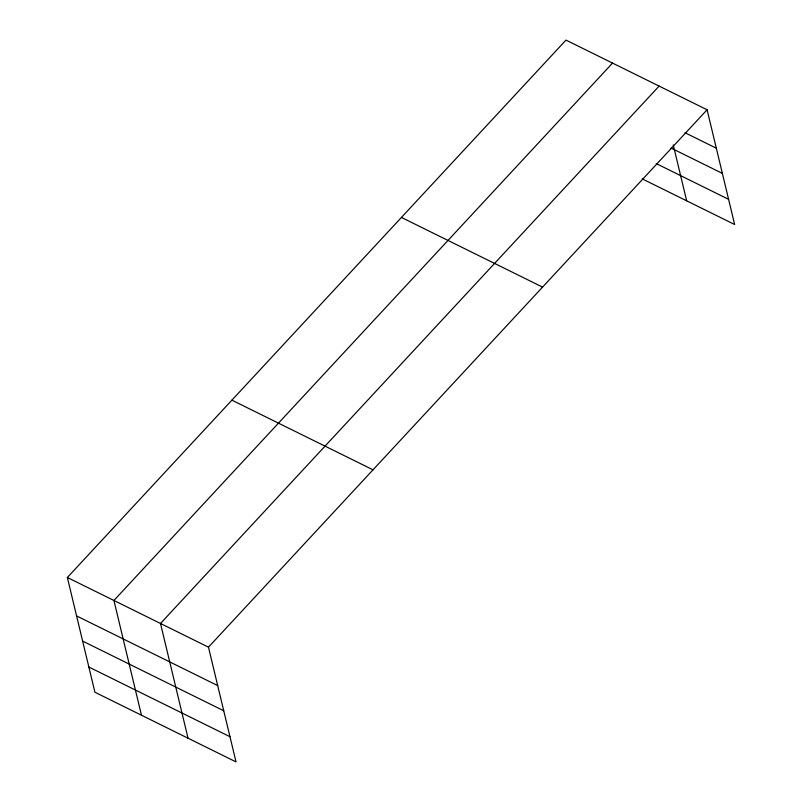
<?xml version="1.0" encoding="UTF-8"?>
<svg xmlns="http://www.w3.org/2000/svg" width="802" height="802" viewBox="0 0 802 802"><rect width="100%" height="100%" fill="white"/><g stroke="black" fill="none" stroke-linecap="round" stroke-linejoin="round"><path stroke-width="1.2" d="M67.358 577.49L208.47 647.164L236.019 761.9L94.907 692.226L67.358 577.49L565.981 40.1L707.093 109.774L734.642 224.51L642.312 178.916M612.548 63.087L113.924 600.487L141.473 715.224M659.114 86.085L160.5 623.475L188.039 738.211M208.47 647.164L707.093 109.774M685.078 132.771L716.316 148.2M671.063 148.049L722.361 173.382M656.226 163.588L728.597 199.327M401.431 217.442L542.553 287.106M231.908 400.158L373.02 469.822M76.581 615.916L217.703 685.59M82.636 641.099L223.748 710.772M88.862 667.043L229.974 736.717M673.239 144.891L686.662 200.821"/></g></svg>
